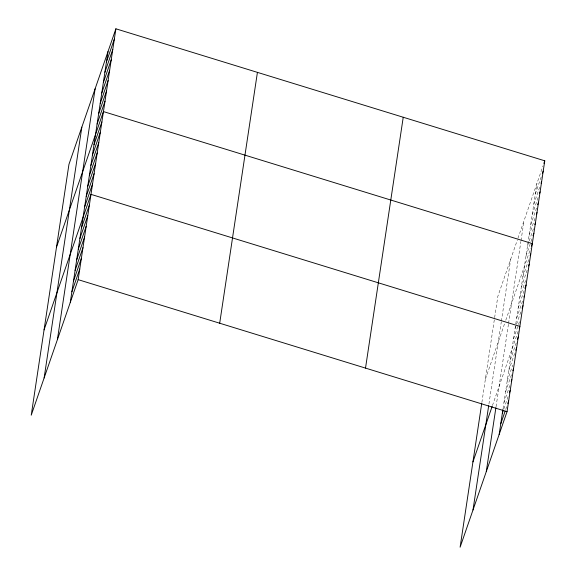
<?xml version="1.0" encoding="UTF-8"?>
<svg xmlns="http://www.w3.org/2000/svg" width="576" height="576" viewBox="0 0 576 576"><rect width="100%" height="100%" fill="white"/><g stroke="black" fill="none" stroke-linecap="round" stroke-linejoin="round"><path stroke-width="0.43" stroke-dasharray="2.88 2.16" d="M481.882 402.408L497.837 296.345L517.356 239.969M488.938 404.006L501.257 322.085M501.386 321.221L510.718 259.135M496.03 406.793L508.435 324.274M508.565 323.41L520.884 241.495M521.014 240.631L523.994 220.795M503.035 408.672L536.882 183.586M517.932 238.298L543.017 165.874M535.327 193.932L541.462 176.22M533.772 204.278L539.906 186.566M532.217 214.625L538.639 196.07M530.654 224.978L536.501 208.109M529.099 235.325L534.946 218.455M527.544 245.671L533.39 228.802M525.989 256.018L530.662 242.525M530.957 241.682L532.123 238.306M485.388 379.13L504.907 322.747M505.778 320.249L530.568 248.652M522.878 276.718L529.301 258.156M521.323 287.064L527.162 270.194M519.768 297.41L525.607 280.541M518.213 307.757L524.052 290.887M516.65 318.103L522.785 300.391M515.095 328.45L516.269 325.08M516.557 324.238L521.23 310.738M513.54 338.803L518.213 325.303M518.508 324.461L519.97 320.249M492.458 405.526L518.407 330.595M510.379 359.806L516.226 342.943M508.781 370.469L514.915 352.757M507.175 381.132L512.726 365.105M505.57 391.795L511.999 373.241M503.971 402.451L509.81 385.589M503.827 408.895L508.205 396.245M505.728 409.435L506.894 406.066"/><path stroke-width="0.86" d="M44.122 377.971L81.842 127.123M57.391 339.638L95.119 88.783M70.279 302.422L108 51.574M115.891 28.8L68.954 164.333L31.234 415.188L78.163 279.655L115.891 28.8L544.766 160.812L507.046 411.667L460.109 547.2L481.752 403.272M219.694 323.215L257.422 72.367M365.515 368.1L403.236 117.252M472.997 509.99L488.678 405.727M486.274 471.65L495.893 407.678M499.162 434.441L502.898 409.558M106.445 61.92L114.329 39.146M104.89 72.266L112.774 49.493M103.334 82.613L111.218 59.846M101.779 92.959L109.663 70.193M100.224 103.313L108.108 80.539M98.669 113.659L106.553 90.886M97.114 124.006L104.998 101.232M56.506 247.118L103.442 111.578L532.318 243.598L531.446 246.125M93.996 144.698L101.88 121.932M92.441 155.045L100.325 132.278M90.886 165.398L98.77 142.625M89.33 175.745L97.214 152.971M87.775 186.091L95.659 163.318M86.22 196.438L94.104 173.664M84.665 206.784L92.549 184.018M44.057 329.897L90.994 194.364L519.869 326.376L519.286 328.061M81.504 227.794L89.388 205.02M79.898 238.457L87.782 215.683M78.293 249.12L86.184 226.346M76.694 259.776L84.578 237.01M75.089 270.439L82.973 247.666M73.483 281.102L81.374 258.329M71.885 291.766L79.769 268.992M543.888 163.346L544.766 160.812M542.333 173.693L543.211 171.158M541.073 183.197L541.656 181.512M539.518 193.543L540.101 191.858M537.667 204.732L538.546 202.205M536.4 214.236L536.99 212.551M534.845 224.59L535.428 222.898M533.002 235.778L533.873 233.244M530.179 255.629L530.762 253.944M528.624 265.975L529.207 264.29M524.923 288.36L526.097 284.983M523.958 297.022L524.542 295.33M522.108 308.21L522.986 305.683M472.939 461.909L492.17 406.361M517.392 339.566L518.27 337.039M515.786 350.23L516.665 347.695M512.87 370.706L513.461 369.022M511.272 381.37L511.855 379.685M502.366 413.114L503.244 410.587M509.378 392.875L510.25 390.341M500.76 423.778L505.145 411.127M507.773 403.531L508.651 401.004M78.163 279.655L507.046 411.667"/></g></svg>
